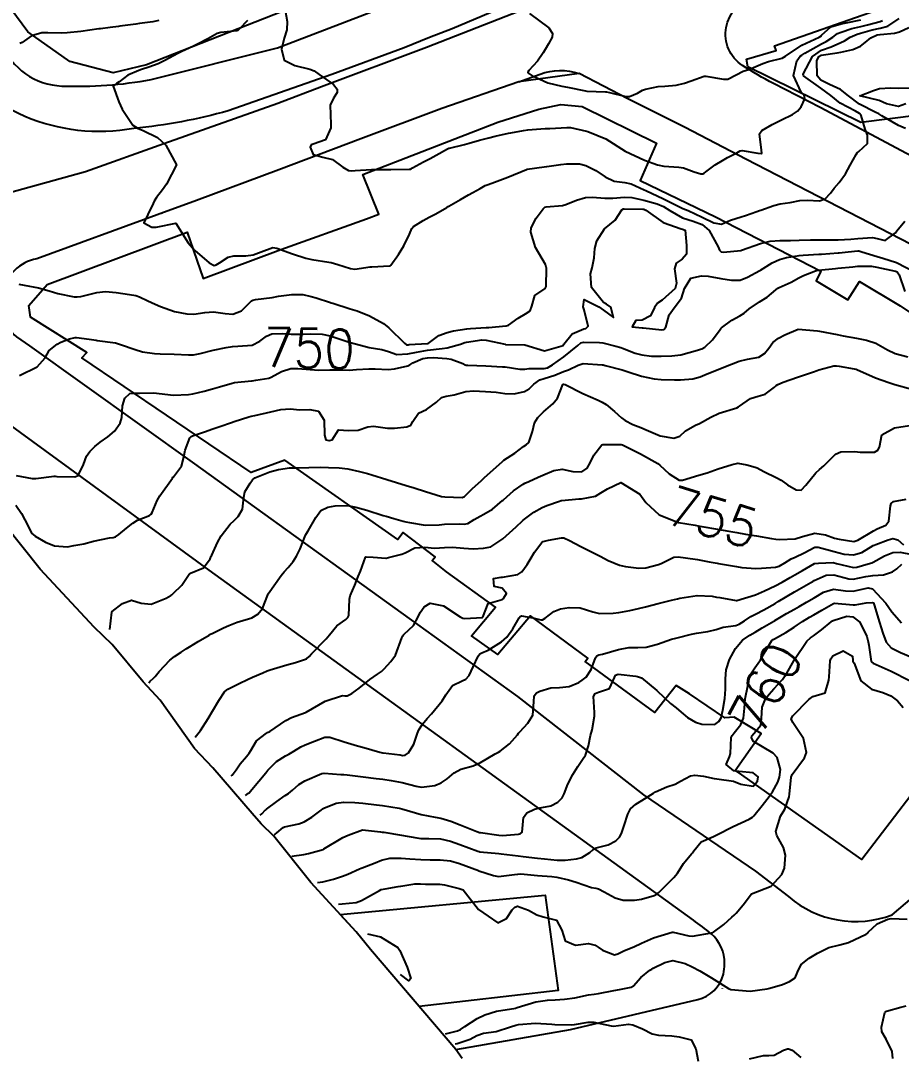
# Model space of a CAD drawing. Header units: metres. Extents: x 318500 to 325275, y 7408834 to 7428799.
# Drawn here: x 320243.1 to 320333.5, y 7410061.6 to 7410168 of the extents above; entities that cross this region are included whole.
import ezdxf
from ezdxf.enums import TextEntityAlignment as Align

# ---------------------------------------------------------------- set-up
doc = ezdxf.new("R2010")
doc.units = ezdxf.units.M
doc.header["$MEASUREMENT"] = 0
for name, color, linetype in [('Area', 45, 'Continuous'), ('Cotas', 45, 'Continuous'), ('Curvas de Nivel 1m', 11, 'Continuous'), ('Curvas de Nivel 5m', 15, 'Continuous'), ('Edificações', 30, 'Continuous'), ('Vias Primárias', 230, 'Continuous')]:
    doc.layers.add(name, color=color, linetype=linetype)
doc.styles.add('Style-STANDARD', font='STANDARD.shx')

msp = doc.modelspace()

# ---------------------------------------------------------------- linework, layer by layer
at = {"layer": 'Area'}
msp.add_lwpolyline([(320288.41, 7410061.52), (320287.79, 7410062.42), (320279.02, 7410072.69), (320277.55, 7410074.51), (320272.91, 7410079.58), (320269.09, 7410084.32), (320267.79, 7410085.6), (320266.88, 7410086.64), (320262.84, 7410091.34), (320260.95, 7410093.33), (320257.43, 7410098.28), (320255.69, 7410100.16), (320252.53, 7410103.98), (320250.68, 7410105.77), (320245.12, 7410111.74), (320241.51, 7410116.28)], dxfattribs=at)
at = {"layer": 'Curvas de Nivel 1m', "flags": 128}
for points, elevation in [([(320270.28, 7410169.08), (320270.47, 7410167.92), (320270.43, 7410167.07), (320270.15, 7410166.21), (320269.9, 7410165.08), (320270.16, 7410163.98), (320271.25, 7410163.4), (320272.81, 7410163.04), (320273.25, 7410162.86), (320273.77, 7410162.5), (320275.23, 7410161.48), (320275.6, 7410161), (320275.59, 7410160.63), (320275.21, 7410160.07), (320274.87, 7410159.34), (320274.88, 7410159.01), (320274.92, 7410158.74), (320274.94, 7410157.01), (320274.39, 7410155.78), (320273.14, 7410155.36), (320272.92, 7410155.27), (320272.84, 7410155.04), (320273.13, 7410154.28), (320274.14, 7410154.01), (320275.12, 7410153.78), (320276.19, 7410152.99), (320276.75, 7410152.63), (320277.11, 7410152.6), (320277.44, 7410152.64), (320279.11, 7410152.75), (320280.91, 7410152.73), (320281.11, 7410152.73), (320282.98, 7410152.77), (320283.11, 7410152.79), (320283.19, 7410152.82), (320283.32, 7410152.9), (320284.47, 7410153.53), (320285.13, 7410153.88), (320285.77, 7410154.23), (320286.92, 7410154.85), (320287.07, 7410154.92), (320287.14, 7410154.94), (320288.67, 7410155.3), (320289.15, 7410155.44), (320290.19, 7410155.77), (320291.16, 7410156.01), (320291.8, 7410156.15), (320293.17, 7410156.47), (320293.42, 7410156.52), (320294.73, 7410156.75), (320295.17, 7410156.81), (320296.95, 7410156.94), (320297.17, 7410156.95), (320297.42, 7410156.96), (320299.17, 7410157.07), (320299.53, 7410157.04), (320301.17, 7410156.69), (320301.31, 7410156.66), (320303.16, 7410155.9), (320305.14, 7410154.61), (320307.13, 7410153.71), (320308.46, 7410153.23), (320309.12, 7410153.1), (320310.66, 7410152.99), (320311.12, 7410152.9), (320312.24, 7410152.51), (320312.9, 7410152.29), (320313.11, 7410152.3), (320313.24, 7410152.36), (320313.44, 7410152.5), (320314.4, 7410153.21), (320315.13, 7410153.68), (320315.64, 7410153.97), (320316.62, 7410154.46), (320316.95, 7410154.65), (320317.14, 7410154.71), (320318.77, 7410154.43), (320319.14, 7410154.38), (320319.17, 7410154.39), (320319.19, 7410154.42), (320319.14, 7410154.72), (320318.95, 7410156.42), (320319.17, 7410156.76), (320320.22, 7410157.37), (320321.18, 7410157.85), (320322.32, 7410158.38), (320322.85, 7410158.72), (320323.2, 7410159.16), (320323.6, 7410159.98), (320323.51, 7410160.37), (320323.22, 7410160.69), (320322.41, 7410162.38), (320322.78, 7410163.9), (320323.12, 7410164.37), (320323.27, 7410164.49), (320323.57, 7410164.67), (320325.29, 7410165.64), (320325.76, 7410165.87), (320326.47, 7410166.33), (320326.93, 7410166.7), (320327.31, 7410166.85), (320328.42, 7410167.2), (320329.32, 7410167.43), (320330, 7410167.6), (320331.33, 7410167.94), (320331.57, 7410168.02)], 747), ([(320295.33, 7410168.74), (320297.31, 7410167.29), (320297.69, 7410166.71), (320297.67, 7410166.34), (320297.28, 7410165.63), (320296.94, 7410165.06), (320296.75, 7410164.73), (320296.14, 7410163.85), (320295.25, 7410162.92), (320295.16, 7410162.74), (320295.25, 7410162.59), (320295.58, 7410162.4), (320297.23, 7410161.64), (320298.65, 7410161.28), (320299.23, 7410161.19), (320301.08, 7410160.81), (320301.22, 7410160.79), (320303.13, 7410160.73), (320303.22, 7410160.72), (320303.55, 7410160.64), (320305.21, 7410160.23), (320305.59, 7410160.23), (320306.4, 7410160.59), (320306.92, 7410160.89), (320307.23, 7410161), (320308.53, 7410161.27), (320309.23, 7410161.31), (320310.37, 7410161.41), (320311.24, 7410161.62), (320311.92, 7410161.84), (320313.25, 7410162.31), (320313.42, 7410162.32), (320315.24, 7410162), (320315.68, 7410162.03), (320316.54, 7410162.46), (320317.25, 7410162.84), (320317.83, 7410163.01), (320319.26, 7410163.63), (320319.85, 7410163.83), (320321.27, 7410164.18), (320321.61, 7410164.39), (320323.29, 7410165.49), (320325.05, 7410166.34), (320325.22, 7410166.43), (320325.3, 7410166.53), (320326.27, 7410167.37), (320327.32, 7410167.69), (320327.84, 7410167.79), (320329.33, 7410168.09)], 746), ([(320257.31, 7410168.04), (320256.67, 7410167.9), (320255.31, 7410167.71), (320254.93, 7410167.66), (320253.3, 7410167.44), (320253.18, 7410167.42), (320252.31, 7410167.31), (320251.3, 7410167.19), (320251.13, 7410167.17), (320249.29, 7410166.92), (320247.9, 7410166.76), (320247.29, 7410166.74), (320245.91, 7410166.78), (320245.29, 7410166.76), (320244.24, 7410166.47), (320243.28, 7410165.78), (320243.03, 7410165.69)], 749), ([(320266.4, 7410168.04), (320265.54, 7410167.14), (320265.42, 7410167.01), (320265.3, 7410166.96), (320263.65, 7410166.81), (320263.29, 7410166.69), (320262.33, 7410166.14), (320261.28, 7410165.61), (320261, 7410165.48), (320260.41, 7410165.21), (320259.65, 7410164.84), (320259.26, 7410164.65), (320257.93, 7410163.92), (320257.25, 7410163.59), (320256.28, 7410163.26), (320255.52, 7410163), (320255.24, 7410162.9), (320254.11, 7410162.42), (320253.23, 7410161.73), (320252.97, 7410161.56), (320252.62, 7410161.31), (320253.2, 7410159.68), (320253.38, 7410159.3), (320253.55, 7410158.94), (320254.64, 7410157.29), (320255.17, 7410156.96), (320255.69, 7410156.75), (320257.15, 7410156.03), (320258.03, 7410155.24), (320259.11, 7410153.22), (320258.08, 7410151.24), (320257.67, 7410150.65), (320257.07, 7410149.86), (320256.82, 7410149.5), (320256.72, 7410149.26), (320256.19, 7410148.11), (320255.78, 7410147.27), (320256.6, 7410146.83), (320257.03, 7410146.82), (320259.03, 7410147.22), (320260.3, 7410145.21), (320261, 7410144.44), (320262.48, 7410143.18), (320262.98, 7410142.9), (320263.19, 7410142.96), (320263.54, 7410143.16), (320264.4, 7410143.74), (320264.99, 7410143.88), (320266.22, 7410143.9), (320266.99, 7410143.99), (320267.8, 7410144.3), (320269, 7410144.73), (320269.42, 7410144.67), (320271, 7410144.08), (320272.4, 7410143.64), (320272.99, 7410143.51), (320274.75, 7410143.25), (320274.98, 7410143.21), (320275.66, 7410143), (320276.97, 7410142.59), (320277.42, 7410142.53), (320278.98, 7410142.75), (320279.16, 7410142.77), (320280.98, 7410142.84), (320281.05, 7410142.86), (320281.11, 7410142.93), (320281.89, 7410144.03), (320282.45, 7410144.91), (320283.02, 7410146.11), (320283.25, 7410146.68), (320283.44, 7410146.9), (320284.42, 7410147.5), (320285.04, 7410147.84), (320285.72, 7410148.2), (320286.85, 7410148.85), (320286.98, 7410148.93), (320287.06, 7410148.97), (320288.24, 7410149.66), (320289.08, 7410150.15), (320289.51, 7410150.39), (320290.26, 7410150.81), (320290.8, 7410151.09), (320291.09, 7410151.21), (320291.73, 7410151.43), (320293.1, 7410151.95), (320295.01, 7410152.74), (320295.08, 7410152.77), (320295.11, 7410152.78), (320296.84, 7410153), (320297.11, 7410153.04), (320298.56, 7410153.25), (320299.12, 7410153.32), (320300.47, 7410153.32), (320301.12, 7410153.17), (320302.15, 7410152.65), (320303.1, 7410151.99), (320304.03, 7410151.55), (320305.1, 7410151.4), (320305.76, 7410151.26), (320307.09, 7410150.66), (320307.28, 7410150.58), (320309.08, 7410149.74), (320310.67, 7410148.93), (320311.06, 7410148.74), (320311.61, 7410148.52), (320313.05, 7410147.86), (320314.26, 7410147.27), (320315.04, 7410147.12), (320315.96, 7410147.55), (320317.05, 7410147.87), (320317.49, 7410148.01), (320318.65, 7410148.43), (320318.95, 7410148.53), (320319.06, 7410148.57), (320320.41, 7410149.06), (320321.07, 7410149.23), (320322.09, 7410149.36), (320323.08, 7410149.56), (320323.84, 7410149.59), (320325.08, 7410149.52), (320325.68, 7410149.73), (320326.21, 7410150.33), (320326.6, 7410150.82), (320327.1, 7410151.4), (320327.75, 7410152.31), (320328.25, 7410153.18), (320328.84, 7410154.29), (320328.97, 7410154.47), (320329.14, 7410154.6), (320330.03, 7410155.4), (320330.03, 7410156.28), (320329.79, 7410156.89), (320329.38, 7410158.29), (320329.19, 7410158.48), (320328.77, 7410158.72), (320327.21, 7410159.56), (320326.24, 7410160.33), (320325.23, 7410161.08), (320323.46, 7410162.37), (320323.41, 7410162.52), (320324.37, 7410164.35), (320325.28, 7410164.99), (320326.28, 7410165.34), (320327.29, 7410165.77), (320327.65, 7410165.96), (320328.23, 7410166.31), (320328.96, 7410166.64), (320329.31, 7410166.75), (320330.51, 7410167.08), (320331.31, 7410167.24), (320332.11, 7410167.46), (320333.25, 7410168.24)], 748), ([(320333.9, 7410156.95), (320333.18, 7410157.26), (320331.48, 7410158.26), (320331.19, 7410158.44), (320330.87, 7410158.59), (320329.21, 7410159.46), (320328.05, 7410160.31), (320327.23, 7410160.96), (320326.1, 7410161.47), (320325.24, 7410161.9), (320324.85, 7410162.35), (320324.8, 7410163.88), (320325.02, 7410164.34), (320325.27, 7410164.49), (320326.89, 7410164.71), (320327.28, 7410164.77), (320328.52, 7410165.07), (320329.29, 7410165.41), (320329.79, 7410165.78), (320330.36, 7410166.27), (320331.01, 7410166.56), (320331.31, 7410166.6), (320332.8, 7410166.75), (320333.31, 7410166.86), (320334.24, 7410167.31)], 749), ([(320242.94, 7410140.99), (320243.5, 7410140.87), (320244.94, 7410140.59), (320246.04, 7410140.28), (320246.93, 7410140.02), (320248.62, 7410139.68), (320248.93, 7410139.66), (320249.29, 7410139.71), (320250.94, 7410140.12), (320251.83, 7410140.21), (320252.94, 7410140.12), (320254.3, 7410139.92), (320254.94, 7410139.8), (320255.32, 7410139.66), (320256.18, 7410139.26), (320256.93, 7410138.93), (320257.48, 7410138.68), (320258.91, 7410138.17), (320260.19, 7410137.93), (320260.91, 7410137.91), (320262.03, 7410138.07), (320262.91, 7410138.14), (320264.1, 7410137.97), (320264.91, 7410137.91), (320265.8, 7410138.25), (320266.68, 7410139.12), (320266.8, 7410139.26), (320266.93, 7410139.34), (320267.21, 7410139.39), (320268.94, 7410139.62), (320269.58, 7410139.73), (320270.94, 7410139.93), (320272.09, 7410139.9), (320272.94, 7410139.72), (320273.46, 7410139.56), (320274.93, 7410139.08), (320274.98, 7410139.06), (320275.16, 7410139.01), (320276.92, 7410138.46), (320277.66, 7410138.23), (320278.91, 7410137.73), (320280.34, 7410136.94), (320280.89, 7410136.51), (320282.5, 7410134.91), (320282.72, 7410134.75), (320282.87, 7410134.75), (320283, 7410134.77), (320284.87, 7410134.87), (320284.93, 7410134.88), (320286.04, 7410135.7), (320286.89, 7410136.03), (320287.54, 7410136.19), (320288.89, 7410136.39), (320289.29, 7410136.42), (320290.9, 7410136.52), (320291.16, 7410136.53), (320292.9, 7410136.71), (320292.95, 7410136.71), (320293.17, 7410136.77), (320294.17, 7410137.49), (320294.92, 7410137.93), (320295.4, 7410138.25), (320295.56, 7410138.73), (320295.87, 7410139.8), (320296.95, 7410140.52), (320297.03, 7410140.72), (320297.07, 7410142.63), (320297.05, 7410142.72), (320296.98, 7410142.98), (320295.96, 7410144.73), (320295.46, 7410146.3), (320295.52, 7410146.74), (320296.02, 7410147.75), (320296.73, 7410148.72), (320296.92, 7410148.87), (320297.06, 7410148.91), (320298.71, 7410149.05), (320299.07, 7410149.15), (320300.16, 7410149.59), (320301.08, 7410149.88), (320301.81, 7410149.92), (320303.08, 7410149.8), (320303.89, 7410149.81), (320305.08, 7410149.9), (320305.82, 7410149.86), (320307.08, 7410149.61), (320308.42, 7410149.22), (320309.07, 7410148.94), (320309.74, 7410148.55), (320311.05, 7410147.79), (320312.12, 7410147.43), (320313.04, 7410147.09), (320313.77, 7410146.49), (320314.7, 7410144.79), (320314.83, 7410144.48), (320315.01, 7410144.31), (320315.23, 7410144.25), (320317.01, 7410144.42), (320317.03, 7410144.43), (320317.08, 7410144.45), (320319.02, 7410145.15), (320320.03, 7410145.4), (320321.02, 7410145.47), (320322.11, 7410145.47), (320323.02, 7410145.5), (320324.18, 7410145.51), (320325.02, 7410145.53), (320325.81, 7410145.54), (320327.02, 7410145.54), (320328.32, 7410145.6), (320329.02, 7410145.67), (320330.53, 7410145.77), (320331.02, 7410145.66), (320331.84, 7410145.44), (320332.89, 7410146.24), (320332.94, 7410146.33), (320333.03, 7410146.46), (320333.84, 7410147.44)], 749), ([(320242.68, 7410121.33), (320244.29, 7410121.03), (320244.68, 7410121.02), (320246.56, 7410121.26), (320246.68, 7410121.26), (320246.82, 7410121.24), (320248.68, 7410121.2), (320249.04, 7410121.35), (320249.57, 7410122.48), (320249.89, 7410123.34), (320250.23, 7410123.82), (320250.72, 7410124.3), (320251.29, 7410124.77), (320252.07, 7410125.31), (320252.75, 7410125.89), (320253.33, 7410126.72), (320253.49, 7410127.29), (320253.59, 7410128.49), (320253.83, 7410129.29), (320254.34, 7410129.74), (320254.8, 7410129.79), (320255.31, 7410129.79), (320256.8, 7410129.82), (320257.32, 7410129.76), (320258.8, 7410129.58), (320260.36, 7410129.64), (320260.8, 7410129.72), (320261.97, 7410130.01), (320262.81, 7410130.25), (320263.52, 7410130.45), (320264.82, 7410130.82), (320265.08, 7410130.87), (320266.82, 7410131.05), (320266.88, 7410131.06), (320267.27, 7410131.11), (320268.59, 7410131.32), (320268.82, 7410131.42), (320269.89, 7410132.02), (320270.84, 7410132.32), (320271.56, 7410132.33), (320272.84, 7410132.21), (320273.72, 7410132.14), (320274.84, 7410132.17), (320275.64, 7410132.19), (320276.84, 7410132.16), (320277.6, 7410132.21), (320278.84, 7410132.29), (320279.51, 7410132.28), (320280.84, 7410132.23), (320281.49, 7410132.27), (320282.85, 7410132.58), (320283.06, 7410132.68), (320283.36, 7410132.89), (320284.4, 7410133.34), (320284.86, 7410133.43), (320285.44, 7410133.46), (320286.85, 7410133.35), (320287.3, 7410133.29), (320288.5, 7410132.83), (320288.73, 7410132.7), (320288.85, 7410132.67), (320289, 7410132.67), (320290.85, 7410132.58), (320292.57, 7410132.5), (320292.85, 7410132.48), (320294.34, 7410132.24), (320294.84, 7410132.26), (320295.26, 7410132.31), (320296.84, 7410132.32), (320297.17, 7410132.39), (320297.68, 7410132.71), (320298.86, 7410133.52), (320300.28, 7410134.67), (320300.59, 7410134.95), (320300.88, 7410135.03), (320302.53, 7410134.99), (320302.87, 7410134.97), (320304.21, 7410134.62), (320304.72, 7410134.46), (320304.87, 7410134.41), (320306.18, 7410133.91), (320306.86, 7410133.73), (320307.84, 7410133.59), (320308.86, 7410133.57), (320309.94, 7410133.63), (320310.86, 7410133.74), (320312.56, 7410134.2), (320312.87, 7410134.29), (320313.02, 7410134.34), (320313.31, 7410134.5), (320314.11, 7410135.26), (320314.9, 7410136.32), (320314.97, 7410136.41), (320315.03, 7410136.48), (320316.08, 7410137.29), (320316.92, 7410137.72), (320317.36, 7410138), (320317.87, 7410138.44), (320318.94, 7410139.16), (320319.71, 7410139.65), (320320.62, 7410140.4), (320320.81, 7410140.55), (320320.95, 7410140.63), (320322.17, 7410141.18), (320322.97, 7410141.63), (320323.45, 7410141.88), (320324.68, 7410142.34), (320324.92, 7410142.4), (320324.98, 7410142.41), (320326.72, 7410142.58), (320326.98, 7410142.61), (320328.52, 7410142.77), (320328.99, 7410142.81), (320330.44, 7410142.82), (320330.99, 7410142.73), (320332.9, 7410142.32), (320332.98, 7410142.29), (320333.06, 7410142.24), (320333.28, 7410141.94), (320333.85, 7410140.23)], 751), ([(320242.64, 7410118.31), (320243.22, 7410117.43), (320243.9, 7410116.13), (320244.25, 7410115.42), (320244.6, 7410115.11), (320245.69, 7410114.49), (320246.59, 7410114.12), (320247.92, 7410114.03), (320248.59, 7410114.15), (320249.59, 7410114.34), (320250.59, 7410114.6), (320252.24, 7410114.95), (320252.6, 7410114.98), (320252.84, 7410115.06), (320253.2, 7410115.29), (320253.98, 7410115.92), (320254.62, 7410116.46), (320255.13, 7410116.76), (320256.35, 7410117.25), (320256.53, 7410117.36), (320256.63, 7410117.53), (320257.13, 7410118.76), (320257.4, 7410119.24), (320258.69, 7410121.08), (320258.75, 7410121.16), (320258.81, 7410121.22), (320259.62, 7410122.29), (320259.87, 7410123.21), (320260, 7410123.93), (320260.47, 7410125.2), (320260.61, 7410125.34), (320260.74, 7410125.4), (320262.08, 7410125.85), (320262.75, 7410126.08), (320263.56, 7410126.36), (320264.76, 7410126.77), (320265.04, 7410126.87), (320265.78, 7410127.13), (320266.53, 7410127.37), (320266.77, 7410127.42), (320267.15, 7410127.5), (320268.78, 7410127.86), (320269.83, 7410128.13), (320270.78, 7410128.18), (320271.76, 7410128.07), (320272.78, 7410128.11), (320273.7, 7410127.95), (320274.28, 7410127.02), (320274.29, 7410125.48), (320274.43, 7410125.01), (320274.74, 7410124.93), (320274.81, 7410124.94), (320275.09, 7410125), (320275.74, 7410126.02), (320276.75, 7410125.95), (320277.74, 7410125.99), (320278.76, 7410126.35), (320279.32, 7410126.4), (320280.76, 7410126.21), (320281.47, 7410126.21), (320282.76, 7410126.35), (320283.15, 7410126.51), (320283.37, 7410126.89), (320283.94, 7410127.73), (320284.78, 7410128.12), (320285.8, 7410128.86), (320286.3, 7410129.36), (320286.8, 7410129.48), (320287.59, 7410129.63), (320288.81, 7410129.95), (320289.6, 7410130.02), (320290.81, 7410129.96), (320291.92, 7410129.89), (320292.8, 7410129.76), (320293.77, 7410129.72), (320294.81, 7410129.95), (320295.31, 7410130.24), (320295.77, 7410130.73), (320296.39, 7410131.16), (320296.83, 7410131.28), (320297.92, 7410131.62), (320298.84, 7410132), (320299.34, 7410132.18), (320300.33, 7410132.67), (320300.85, 7410132.84), (320302.79, 7410132.7), (320302.85, 7410132.69), (320302.89, 7410132.68), (320303.11, 7410132.64), (320304.84, 7410132.2), (320305.45, 7410131.99), (320306.83, 7410131.53), (320308.14, 7410131.26), (320308.83, 7410131.2), (320310.2, 7410131.17), (320310.83, 7410131.17), (320312.08, 7410131.26), (320312.83, 7410131.47), (320313.55, 7410131.78), (320314.85, 7410132.3), (320315.29, 7410132.47), (320316.86, 7410133.07), (320317.69, 7410133.27), (320318.86, 7410133.5), (320319.43, 7410133.85), (320319.89, 7410134.41), (320320.3, 7410134.98), (320320.89, 7410135.45), (320321.53, 7410135.76), (320322.9, 7410136.37), (320324.9, 7410136.17), (320325.1, 7410136.14), (320326.89, 7410135.81), (320327.51, 7410135.69), (320328.89, 7410135.43), (320329.92, 7410135.23), (320330.88, 7410134.93), (320332.07, 7410134.25), (320332.87, 7410133.85), (320334.17, 7410133.53)], 752), ([(320252.26, 7410105.52), (320252.47, 7410107.3), (320252.5, 7410107.38), (320253.58, 7410108.22), (320254.51, 7410108.55), (320255.48, 7410108.24), (320256.51, 7410108.14), (320258.04, 7410108.76), (320258.52, 7410109.04), (320258.63, 7410109.11), (320258.78, 7410109.22), (320259.66, 7410110.09), (320260.42, 7410111.2), (320260.48, 7410111.28), (320260.55, 7410111.32), (320261.89, 7410111.85), (320262.57, 7410112.78), (320262.68, 7410113.06), (320262.73, 7410113.17), (320263.31, 7410114.45), (320263.69, 7410115.15), (320264.62, 7410116.33), (320265.04, 7410116.73), (320265.44, 7410117.13), (320265.87, 7410117.9), (320266.03, 7410119.13), (320266.12, 7410119.68), (320266.68, 7410120.56), (320266.9, 7410120.9), (320267.16, 7410121.11), (320268.7, 7410121.73), (320269.57, 7410121.94), (320270.7, 7410122.11), (320271.62, 7410122.14), (320272.7, 7410122.15), (320273.86, 7410122.18), (320274.7, 7410122.15), (320275.82, 7410122.11), (320276.7, 7410122.04), (320277.9, 7410121.76), (320278.7, 7410121.55), (320279.16, 7410121.42), (320280.69, 7410120.93), (320282.68, 7410120.32), (320283.49, 7410120.07), (320284.67, 7410119.71), (320286.32, 7410119.2), (320286.66, 7410119.14), (320288.41, 7410119.08), (320288.67, 7410119.2), (320289.49, 7410120), (320290.36, 7410120.8), (320290.53, 7410120.96), (320290.69, 7410121.09), (320292.56, 7410122.77), (320292.64, 7410122.84), (320292.71, 7410122.9), (320293.84, 7410123.64), (320294.73, 7410124.32), (320294.98, 7410124.49), (320295.26, 7410124.73), (320295.64, 7410125.85), (320295.85, 7410126.73), (320296.2, 7410127.3), (320296.78, 7410127.89), (320297.73, 7410128.71), (320298.21, 7410129.29), (320298.75, 7410130.69), (320298.79, 7410130.72), (320298.82, 7410130.72), (320299.01, 7410130.69), (320300.81, 7410129.75), (320302.38, 7410129.06), (320302.79, 7410128.88), (320303.2, 7410128.63), (320304.07, 7410127.91), (320304.78, 7410127.26), (320305.14, 7410126.98), (320305.95, 7410126.59), (320306.77, 7410126.26), (320307.32, 7410126.01), (320308.75, 7410125.41), (320310.13, 7410125.16), (320310.75, 7410125.39), (320311.35, 7410125.93), (320312.38, 7410126.51), (320312.77, 7410126.69), (320313.94, 7410127.33), (320314.78, 7410127.73), (320316.61, 7410128.28), (320316.79, 7410128.37), (320316.89, 7410128.45), (320318.01, 7410129.23), (320318.81, 7410129.47), (320319.53, 7410129.69), (320320.49, 7410130.4), (320320.66, 7410130.57), (320320.82, 7410130.69), (320321.35, 7410130.91), (320322.84, 7410131.42), (320324.48, 7410131.98), (320324.85, 7410132.11), (320325.02, 7410132.17), (320325.55, 7410132.33), (320326.57, 7410132.6), (320326.85, 7410132.6), (320327.1, 7410132.56), (320328.65, 7410132.29), (320328.85, 7410132.25), (320328.91, 7410132.23), (320330.84, 7410131.38), (320332.19, 7410130.88), (320332.83, 7410130.69), (320334.57, 7410130.21)], 753), ([(320256.3, 7410100.04), (320256.41, 7410100.24), (320256.76, 7410100.54), (320256.94, 7410100.72), (320257.32, 7410101.24), (320258.43, 7410102.39), (320258.9, 7410102.75), (320259.59, 7410103.21), (320260.11, 7410103.54), (320260.45, 7410103.75), (320261.35, 7410104.29), (320262.47, 7410104.96), (320262.6, 7410105.04), (320262.84, 7410105.16), (320263.93, 7410105.7), (320264.48, 7410105.95), (320265.34, 7410106.28), (320266.49, 7410106.62), (320266.86, 7410106.75), (320267.46, 7410107.11), (320267.93, 7410107.68), (320268.47, 7410109.09), (320268.53, 7410109.2), (320269.85, 7410111.07), (320270.15, 7410111.47), (320270.56, 7410111.91), (320271.1, 7410112.53), (320271.42, 7410113.05), (320271.81, 7410113.83), (320272.29, 7410115.04), (320272.37, 7410115.28), (320272.62, 7410115.66), (320273.42, 7410117.03), (320273.91, 7410117.75), (320274.65, 7410118.1), (320275.4, 7410118.24), (320276.65, 7410118.25), (320277.53, 7410118.08), (320278.64, 7410117.77), (320280.32, 7410117.25), (320280.63, 7410117.16), (320281.42, 7410116.92), (320282.36, 7410116.64), (320282.63, 7410116.58), (320283.02, 7410116.51), (320284.62, 7410116.25), (320286.05, 7410116.28), (320286.62, 7410116.35), (320288.19, 7410116.39), (320288.63, 7410116.36), (320289.02, 7410116.42), (320289.67, 7410116.81), (320290.26, 7410117.18), (320290.64, 7410117.38), (320291.54, 7410117.89), (320292.58, 7410118.77), (320292.62, 7410118.81), (320292.66, 7410118.85), (320293.68, 7410119.75), (320294.69, 7410120.46), (320294.87, 7410120.56), (320295.26, 7410120.73), (320296.24, 7410121.17), (320296.7, 7410121.37), (320297.84, 7410121.84), (320298.7, 7410121.98), (320299.79, 7410121.76), (320300.7, 7410121.73), (320301.26, 7410122.1), (320301.57, 7410122.65), (320301.94, 7410123.43), (320302.74, 7410124.48), (320302.85, 7410124.53), (320304.74, 7410124.52), (320304.86, 7410124.49), (320306.72, 7410123.55), (320308.51, 7410122.56), (320308.71, 7410122.4), (320309.66, 7410121.51), (320310.69, 7410120.87), (320311.03, 7410120.86), (320312.7, 7410121.39), (320313.56, 7410121.63), (320314.71, 7410122.04), (320316.12, 7410122.46), (320316.59, 7410122.57), (320316.71, 7410122.59), (320317.63, 7410122.44), (320318.49, 7410122.21), (320318.71, 7410122.12), (320319.37, 7410121.75), (320320.7, 7410121.09), (320321.16, 7410120.85), (320321.82, 7410120.38), (320322.68, 7410119.88), (320323.21, 7410119.84), (320323.68, 7410120.36), (320324.7, 7410121.61), (320325.1, 7410121.95), (320325.53, 7410122.33), (320326.11, 7410122.93), (320326.73, 7410123.52), (320327.27, 7410123.77), (320328.73, 7410123.8), (320329.28, 7410123.73), (320330.73, 7410123.72), (320331.07, 7410123.93), (320331.25, 7410124.25), (320331.5, 7410125.52), (320332.77, 7410126.24), (320334.77, 7410126.54)], 754), ([(320264.74, 7410090.51), (320264.82, 7410090.59), (320265.24, 7410091.13), (320265.66, 7410091.76), (320266.3, 7410092.5), (320266.58, 7410092.84), (320266.73, 7410093.11), (320267.33, 7410094.1), (320268.34, 7410094.91), (320268.46, 7410094.97), (320268.68, 7410095.08), (320270.35, 7410096.18), (320270.91, 7410096.5), (320272.36, 7410097.02), (320272.41, 7410097.04), (320274.38, 7410098.18), (320276.15, 7410098.75), (320276.39, 7410098.74), (320276.64, 7410098.72), (320277.09, 7410098.97), (320277.85, 7410099.52), (320278.4, 7410099.96), (320278.95, 7410100.42), (320279.74, 7410100.94), (320280.15, 7410101.21), (320280.43, 7410101.49), (320281.11, 7410102.25), (320281.59, 7410102.91), (320282.24, 7410104.68), (320282.33, 7410104.9), (320282.39, 7410104.99), (320282.47, 7410105.06), (320283.44, 7410105.93), (320283.95, 7410106.89), (320284.12, 7410107.27), (320284.51, 7410107.87), (320285.15, 7410108.24), (320286.52, 7410107.97), (320288.22, 7410106.82), (320288.5, 7410106.69), (320288.65, 7410106.67), (320290.5, 7410106.78), (320290.52, 7410106.78), (320290.53, 7410106.8), (320291.11, 7410108.2), (320292.53, 7410108.61), (320292.63, 7410108.67), (320292.71, 7410108.77), (320292.99, 7410109.22), (320292.54, 7410109.77), (320291.7, 7410109.94), (320291.63, 7410110.78), (320292.42, 7410110.9), (320292.55, 7410110.91), (320294.13, 7410111.17), (320294.56, 7410111.45), (320295.09, 7410112.21), (320295.4, 7410112.73), (320295.85, 7410113.46), (320296.61, 7410114.47), (320296.75, 7410114.57), (320297.27, 7410114.71), (320298.61, 7410114.96), (320298.86, 7410114.94), (320299.43, 7410114.68), (320300.6, 7410114.06), (320301.78, 7410113.46), (320302.59, 7410113.05), (320303.39, 7410112.63), (320304.57, 7410112.13), (320305.19, 7410111.99), (320306.57, 7410111.82), (320307.27, 7410111.87), (320308.57, 7410112.2), (320308.83, 7410112.3), (320309.32, 7410112.55), (320310.16, 7410112.96), (320310.59, 7410113), (320312.34, 7410112.75), (320312.58, 7410112.71), (320313.78, 7410112.49), (320314.58, 7410112.34), (320314.74, 7410112.31), (320316.57, 7410112), (320317.11, 7410111.9), (320318.57, 7410111.8), (320319.15, 7410111.84), (320320.57, 7410111.92), (320320.94, 7410112.03), (320321.52, 7410112.39), (320322.17, 7410112.79), (320322.59, 7410112.97), (320323.53, 7410113.42), (320324.6, 7410113.99), (320324.94, 7410114), (320326.6, 7410113.54), (320327.62, 7410113.28), (320328.59, 7410113.2), (320329.44, 7410113.43), (320330.61, 7410114.14), (320330.69, 7410114.18), (320330.88, 7410114.26), (320332.13, 7410114.73), (320332.62, 7410114.86), (320333.13, 7410114.75), (320333.72, 7410114.22)], 756), ([(320266.21, 7410088.49), (320266.51, 7410088.73), (320266.58, 7410088.79), (320266.86, 7410089.11), (320268.28, 7410090.83), (320268.49, 7410091.09), (320269.39, 7410091.98), (320270.3, 7410092.56), (320270.63, 7410092.73), (320271.17, 7410093.05), (320271.88, 7410093.48), (320272.32, 7410093.69), (320273.29, 7410094.06), (320274.33, 7410094.47), (320274.85, 7410094.49), (320276.33, 7410094.02), (320277.7, 7410093.59), (320278.32, 7410093.43), (320279.98, 7410092.93), (320280.26, 7410092.88), (320280.31, 7410092.87), (320282.06, 7410092.66), (320282.31, 7410092.62), (320282.58, 7410092.63), (320282.93, 7410092.89), (320283.45, 7410093.76), (320283.85, 7410094.88), (320283.98, 7410095.25), (320284.35, 7410095.82), (320284.85, 7410096.39), (320285.28, 7410096.87), (320286.38, 7410098.21), (320286.75, 7410098.84), (320287.44, 7410099.8), (320288.41, 7410100.27), (320288.8, 7410100.43), (320289.13, 7410100.81), (320289.55, 7410101.69), (320290.06, 7410102.8), (320290.23, 7410103.03), (320290.45, 7410103.14), (320291.08, 7410103.41), (320292.46, 7410104.27), (320293.02, 7410104.76), (320293.64, 7410105.59), (320294.28, 7410106.74), (320294.37, 7410106.87), (320294.5, 7410106.94), (320295.69, 7410106.73), (320296.5, 7410106.52), (320296.68, 7410106.53), (320296.95, 7410106.71), (320297.83, 7410107.38), (320298.51, 7410107.67), (320299.4, 7410107.8), (320300.52, 7410107.75), (320301.82, 7410107.34), (320302.51, 7410107.18), (320303.91, 7410107.22), (320304.51, 7410107.27), (320305.63, 7410107.48), (320306.52, 7410107.7), (320307.22, 7410107.87), (320308.52, 7410108.2), (320308.81, 7410108.27), (320309.9, 7410108.54), (320310.53, 7410108.69), (320310.75, 7410108.74), (320312.54, 7410109.03), (320314.07, 7410108.95), (320314.53, 7410108.87), (320314.87, 7410108.81), (320316.53, 7410108.52), (320316.61, 7410108.52), (320318.54, 7410109.08), (320319.45, 7410109.5), (320320.55, 7410110.02), (320321.26, 7410110.39), (320322.07, 7410110.87), (320322.56, 7410111.15), (320323.34, 7410111.58), (320324.58, 7410112.31), (320324.61, 7410112.31), (320325, 7410112.34), (320326.5, 7410112.4), (320326.58, 7410112.39), (320326.85, 7410112.32), (320328.57, 7410111.91), (320328.93, 7410111.93), (320330.09, 7410112.27), (320330.45, 7410112.39), (320330.58, 7410112.46), (320331.77, 7410113.08), (320332.6, 7410113.43), (320333.37, 7410113.46), (320334.6, 7410113.22)], 757), ([(320267.69, 7410086.47), (320267.87, 7410086.63), (320268.26, 7410087.02), (320268.28, 7410087.04), (320268.35, 7410087.09), (320269.41, 7410087.9), (320270.25, 7410088.49), (320270.6, 7410088.72), (320271.02, 7410089.05), (320271.68, 7410089.63), (320272.27, 7410090.01), (320274.02, 7410090.75), (320274.28, 7410090.79), (320275.96, 7410090.67), (320276.28, 7410090.64), (320276.64, 7410090.61), (320278.27, 7410090.42), (320279.6, 7410090.26), (320280.28, 7410090.17), (320281.15, 7410090.05), (320282.27, 7410089.83), (320283.7, 7410089.45), (320284.27, 7410089.36), (320285.61, 7410089.52), (320286.27, 7410089.81), (320286.9, 7410090.22), (320287.61, 7410090.83), (320288.29, 7410091.21), (320289.56, 7410091.55), (320290.3, 7410091.87), (320291.82, 7410092.78), (320292.14, 7410092.94), (320292.31, 7410093.04), (320293.28, 7410093.8), (320294.09, 7410094.74), (320294.21, 7410094.88), (320294.34, 7410095.03), (320295.16, 7410095.93), (320295.66, 7410096.73), (320295.77, 7410098.11), (320295.82, 7410098.73), (320296.07, 7410099.05), (320296.4, 7410099.2), (320297.54, 7410099.56), (320298.4, 7410099.6), (320299.41, 7410099.67), (320300.41, 7410100.11), (320300.74, 7410100.33), (320301.16, 7410100.65), (320301.65, 7410101.43), (320302.11, 7410102.64), (320302.26, 7410102.83), (320302.45, 7410102.92), (320302.84, 7410103.02), (320304.46, 7410103.48), (320305.54, 7410103.68), (320306.46, 7410103.68), (320307.32, 7410103.71), (320308.46, 7410104.02), (320309.91, 7410104.54), (320310.34, 7410104.66), (320310.47, 7410104.69), (320311.94, 7410105.05), (320312.48, 7410105.17), (320313.63, 7410105.34), (320314.49, 7410105.55), (320315.2, 7410105.76), (320316.49, 7410105.96), (320316.86, 7410106.08), (320317.4, 7410106.44), (320318.05, 7410106.88), (320318.51, 7410107.11), (320319.38, 7410107.54), (320320.53, 7410108.21), (320320.65, 7410108.28), (320320.85, 7410108.4), (320322.54, 7410109.39), (320324.2, 7410110.35), (320324.42, 7410110.47), (320324.55, 7410110.55), (320325.78, 7410111.11), (320326.56, 7410111.14), (320328.11, 7410110.74), (320328.56, 7410110.7), (320329.85, 7410110.98), (320330.56, 7410111.07), (320331.65, 7410111.16), (320332.57, 7410111.47), (320333.04, 7410111.77), (320333.54, 7410112.23)], 758), ([(320269.16, 7410084.45), (320269.24, 7410084.52), (320269.4, 7410084.67), (320270.06, 7410085.2), (320270.2, 7410085.27), (320271.67, 7410085.59), (320272.21, 7410085.79), (320272.99, 7410086.26), (320273.97, 7410087.01), (320274.11, 7410087.13), (320274.23, 7410087.21), (320275.51, 7410087.73), (320276.24, 7410087.83), (320277.42, 7410087.79), (320278.24, 7410087.72), (320279.63, 7410087.55), (320280.24, 7410087.46), (320281.95, 7410087.19), (320282.23, 7410087.13), (320283.06, 7410086.89), (320284.23, 7410086.56), (320285.64, 7410086.28), (320286.22, 7410086.18), (320287.26, 7410085.87), (320288.22, 7410085.5), (320289.94, 7410084.8), (320290.21, 7410084.71), (320290.32, 7410084.69), (320292.2, 7410084.42), (320292.57, 7410084.4), (320294.21, 7410084.52), (320294.39, 7410084.55), (320294.59, 7410084.74), (320294.72, 7410086.24), (320295.06, 7410086.73), (320295.86, 7410087.1), (320296.24, 7410087.2), (320297.51, 7410087.44), (320298.25, 7410087.8), (320298.68, 7410088.26), (320298.89, 7410088.68), (320299.27, 7410089.68), (320299.79, 7410090.67), (320300.3, 7410091.49), (320300.78, 7410092.18), (320301.08, 7410092.65), (320301.39, 7410093.58), (320301.61, 7410094.65), (320301.75, 7410095.25), (320302.01, 7410096.64), (320302, 7410097.01), (320301.89, 7410098.65), (320302.07, 7410098.96), (320302.4, 7410099.09), (320303.53, 7410099.49), (320304.06, 7410100.62), (320304.17, 7410100.86), (320304.43, 7410100.95), (320306.26, 7410100.75), (320306.42, 7410100.72), (320306.84, 7410100.58), (320308.4, 7410099.26), (320309.14, 7410098.55), (320309.8, 7410097.95), (320310.38, 7410097.48), (320310.9, 7410097.05), (320311.54, 7410096.51), (320312.36, 7410096.02), (320313.03, 7410095.83), (320314.36, 7410095.77), (320314.75, 7410096.09), (320314.99, 7410096.47), (320315.18, 7410097.27), (320315.37, 7410098.47), (320315.45, 7410099.42), (320315.43, 7410100.46), (320315.5, 7410101.4), (320315.84, 7410102.46), (320316.46, 7410103.58), (320317.19, 7410104.44), (320317.94, 7410104.97), (320318.48, 7410105.27), (320319.22, 7410105.69), (320320.39, 7410106.4), (320320.46, 7410106.44), (320320.5, 7410106.47), (320321.72, 7410107.17), (320322.52, 7410107.63), (320322.99, 7410107.9), (320323.76, 7410108.35), (320324.53, 7410108.79), (320325.51, 7410109.36), (320326.54, 7410109.68), (320327.75, 7410109.51), (320328.54, 7410109.48), (320330.09, 7410109.81), (320330.54, 7410109.7), (320331.89, 7410108.25), (320332.52, 7410107.36), (320333.5, 7410106.23)], 759), ([(320273.57, 7410079.57), (320274.13, 7410079.64), (320275.23, 7410079.9), (320276.14, 7410080.22), (320276.68, 7410080.44), (320277.89, 7410080.96), (320278.07, 7410081.04), (320278.15, 7410081.08), (320279.51, 7410081.59), (320280.16, 7410081.85), (320281.02, 7410082.07), (320282.17, 7410082.07), (320283.06, 7410082), (320284.17, 7410081.93), (320285.13, 7410081.9), (320286.17, 7410081.89), (320287.22, 7410081.78), (320288.16, 7410081.51), (320290.1, 7410080.8), (320290.15, 7410080.78), (320291.65, 7410080.28), (320292.14, 7410080.2), (320293.78, 7410080.38), (320294.15, 7410080.44), (320294.44, 7410080.45), (320296.15, 7410080.29), (320297.62, 7410080.18), (320298.14, 7410080.11), (320299.32, 7410079.85), (320300.14, 7410079.59), (320301.7, 7410079.07), (320302.13, 7410078.99), (320302.43, 7410078.93), (320302.99, 7410078.63), (320304.12, 7410078), (320304.95, 7410077.77), (320306.12, 7410077.76), (320306.82, 7410077.87), (320308.13, 7410078.25), (320308.34, 7410078.34), (320308.6, 7410078.55), (320310.15, 7410080.08), (320310.52, 7410080.52), (320311.15, 7410081.53), (320311.96, 7410082.5), (320312.06, 7410082.63), (320312.19, 7410082.83), (320312.94, 7410083.75), (320314.21, 7410084.29), (320314.34, 7410084.35), (320314.54, 7410084.48), (320316.22, 7410085.31), (320317.87, 7410086.07), (320318.23, 7410086.28), (320318.29, 7410086.35), (320318.34, 7410086.42), (320319.2, 7410087.46), (320319.93, 7410088.4), (320320.07, 7410088.59), (320320.27, 7410088.88), (320320.81, 7410089.86), (320320.98, 7410090.39), (320321.09, 7410091.18), (320320.76, 7410092.39), (320320.32, 7410092.86), (320319.24, 7410093.49), (320318.33, 7410094.05), (320318.11, 7410094.42), (320318.15, 7410094.61), (320318.35, 7410094.86), (320319.06, 7410095.71), (320319.14, 7410096.41), (320319.22, 7410097.58), (320319.56, 7410098.41), (320319.91, 7410098.89), (320320.41, 7410099.43), (320321.29, 7410100.39), (320321.75, 7410101.06), (320322.45, 7410102.31), (320322.47, 7410102.35), (320322.48, 7410102.37), (320322.54, 7410102.45), (320323.78, 7410104.35), (320324.15, 7410104.67), (320324.48, 7410104.9), (320325.31, 7410105.51), (320326.29, 7410106.32), (320326.41, 7410106.41), (320326.5, 7410106.45), (320327.91, 7410106.9), (320328.51, 7410106.82), (320329.22, 7410106.28), (320329.93, 7410104.81), (320330.08, 7410104.27), (320330.14, 7410103.94), (320330.4, 7410102.26), (320330.45, 7410102.19), (320330.61, 7410102.09), (320332.44, 7410101.25), (320334.32, 7410100.31)], 761), ([(320275.74, 7410077.35), (320276.1, 7410077.39), (320277.54, 7410077.53), (320278.11, 7410077.71), (320279.94, 7410078.75), (320280.12, 7410078.85), (320280.53, 7410078.92), (320281.86, 7410079.16), (320282.12, 7410079.21), (320283.58, 7410079.44), (320284.14, 7410079.43), (320284.66, 7410079.4), (320286.14, 7410079.39), (320286.62, 7410079.33), (320288.13, 7410078.96), (320288.52, 7410078.82), (320290.1, 7410076.8), (320292.08, 7410075.44), (320292.99, 7410075.86), (320293.56, 7410076.75), (320293.82, 7410077.03), (320294.11, 7410077.15), (320295.23, 7410076.73), (320296.09, 7410076.25), (320296.75, 7410076.05), (320298.09, 7410075.69), (320298.64, 7410074.68), (320298.98, 7410073.6), (320300.05, 7410073.13), (320301.39, 7410073.31), (320302.06, 7410073.15), (320302.37, 7410072.95), (320302.84, 7410072.63), (320304.04, 7410072.16), (320304.39, 7410072.26), (320305.09, 7410072.59), (320306.05, 7410072.97), (320306.83, 7410073.35), (320308.06, 7410073.89), (320309.99, 7410074.46), (320310.07, 7410074.46), (320311.67, 7410074.11), (320312.07, 7410074.07), (320314, 7410074.4), (320314.07, 7410074.41), (320314.12, 7410074.42), (320314.2, 7410074.47), (320315.27, 7410075.27), (320316.09, 7410076), (320316.32, 7410076.23), (320316.54, 7410076.44), (320317.27, 7410077.27), (320318.13, 7410078.42), (320320.14, 7410079.2), (320321.24, 7410080.38), (320321.49, 7410081.05), (320321.6, 7410082.38), (320321.4, 7410083.18), (320320.72, 7410084.39), (320320.62, 7410084.8), (320321.08, 7410086.39), (320321.53, 7410087.09), (320321.98, 7410088.37), (320322.01, 7410088.63), (320322.2, 7410090.37), (320322.29, 7410090.67), (320323.56, 7410092.35), (320323.75, 7410092.91), (320323.45, 7410094.35), (320322.36, 7410095.99), (320322.17, 7410096.37), (320322.37, 7410096.69), (320323.99, 7410098.35), (320324.39, 7410098.66), (320325.68, 7410099.05), (320326.04, 7410100.32), (320326.07, 7410100.68), (320326.17, 7410102.32), (320326.24, 7410102.54), (320326.46, 7410102.82), (320327.51, 7410103.36), (320328.46, 7410102.79), (320328.5, 7410102.34), (320328.52, 7410102.29), (320328.64, 7410102.09), (320329.32, 7410100.28), (320330.41, 7410099.4), (320331.58, 7410099.07), (320332.4, 7410098.74), (320333.08, 7410098.23), (320333.69, 7410097.52)], 762), ([(320286.73, 7410064.04), (320287.93, 7410064.35), (320288.26, 7410064.49), (320288.69, 7410064.81), (320289.95, 7410065.63), (320290.76, 7410065.98), (320291.96, 7410066.38), (320293.92, 7410066.69), (320293.97, 7410066.71), (320294.07, 7410066.74), (320295.98, 7410067.32), (320297.18, 7410067.5), (320297.98, 7410067.54), (320298.91, 7410067.6), (320299.98, 7410067.75), (320301.38, 7410068.04), (320301.98, 7410068.12), (320302.43, 7410068.18), (320303.99, 7410068.5), (320304.56, 7410068.6), (320305.75, 7410068.83), (320306, 7410068.98), (320306.77, 7410069.81), (320307.67, 7410070.56), (320307.88, 7410070.69), (320308.02, 7410070.77), (320309.22, 7410071.35), (320310.04, 7410071.56), (320311.29, 7410071.25), (320312.03, 7410070.9), (320312.81, 7410070.49), (320314.01, 7410069.78), (320315.74, 7410068.7), (320315.99, 7410068.6), (320317.99, 7410068.42), (320319.72, 7410068.67), (320319.99, 7410068.72), (320321.28, 7410069.1), (320322.01, 7410069.41), (320322.58, 7410069.8), (320322.84, 7410070.36), (320323.22, 7410071.16), (320324.04, 7410071.81), (320324.37, 7410072.01), (320324.9, 7410072.33), (320326.06, 7410072.89), (320327.16, 7410073.19), (320328.06, 7410073.43), (320329.87, 7410074.26), (320329.98, 7410074.35), (320330.07, 7410074.48), (320331.01, 7410075.32), (320332.09, 7410075.81), (320332.46, 7410075.86), (320334.09, 7410075.82)], 763), ([(320278.71, 7410074.31), (320280.06, 7410074), (320281.82, 7410072.9), (320282.04, 7410072.61), (320282.77, 7410070.89), (320283.16, 7410069.73), (320282.95, 7410069.47), (320282.09, 7410070.13)], 763), ([(320332.63, 7410061.5), (320332.55, 7410062.22), (320331.93, 7410063.51), (320331.48, 7410064.24), (320331.46, 7410064.73), (320331.8, 7410066.23), (320331.97, 7410066.38), (320333.42, 7410066.77), (320333.98, 7410066.93)], 764), ([(320287.72, 7410063.01), (320287.91, 7410063.06), (320289.23, 7410063.5), (320289.93, 7410063.87), (320290.62, 7410064.1), (320291.93, 7410064.29), (320293.39, 7410064.75), (320293.94, 7410064.94), (320294.21, 7410065.01), (320295.95, 7410065.15), (320297.62, 7410065.02), (320297.94, 7410064.99), (320299.64, 7410064.97), (320299.95, 7410065), (320301.34, 7410065.25), (320301.95, 7410065.23), (320303.7, 7410064.86), (320303.94, 7410064.84), (320305.48, 7410065.05), (320305.95, 7410064.98), (320306.92, 7410064.57), (320307.93, 7410064.05), (320308.56, 7410063.91), (320309.93, 7410063.83), (320310.7, 7410063.74), (320311.92, 7410063.42), (320312.39, 7410062.49), (320312.65, 7410061.24)], 764), ([(320317.9, 7410061.48), (320319.34, 7410061.83), (320319.9, 7410061.83), (320320.43, 7410061.86), (320321.4, 7410062.38), (320321.79, 7410062.5), (320321.91, 7410062.5), (320322.02, 7410062.48), (320322.28, 7410062.36), (320323.18, 7410061.62)], 764)]:
    msp.add_lwpolyline(points, dxfattribs=dict(at, elevation=elevation))
at = {"layer": 'Curvas de Nivel 5m', "flags": 128}
for points, elevation in [([(320333.95, 7410159.49), (320333.2, 7410159.21), (320331.97, 7410159.49), (320331.21, 7410159.82), (320329.22, 7410160.29), (320330.64, 7410160.85), (320331.23, 7410161.04), (320332.37, 7410161.11), (320333.23, 7410161.08), (320334.35, 7410161.11)], 750), ([(320243, 7410131.61), (320244.83, 7410132.5), (320245.63, 7410133.4), (320246.06, 7410134.18), (320246.86, 7410134.81), (320247.23, 7410135.01), (320248.12, 7410135.37), (320248.73, 7410135.51), (320248.87, 7410135.51), (320250.15, 7410135.34), (320250.87, 7410135.23), (320250.98, 7410135.21), (320252.86, 7410134.94), (320253.36, 7410134.8), (320254.86, 7410134.26), (320255.63, 7410134.04), (320256.86, 7410133.86), (320257.45, 7410133.83), (320258.86, 7410133.79), (320260.34, 7410133.72), (320260.86, 7410133.74), (320261.54, 7410133.87), (320262.86, 7410134.21), (320264.21, 7410134.49), (320264.86, 7410134.59), (320265.4, 7410134.6), (320266.87, 7410134.7), (320267.68, 7410135.11), (320268.34, 7410135.64), (320268.88, 7410135.87), (320270.04, 7410135.92), (320270.88, 7410135.86), (320272.1, 7410135.83), (320272.88, 7410135.88), (320274.06, 7410135.85), (320274.88, 7410135.66), (320276.82, 7410135.03), (320276.87, 7410135.01), (320276.96, 7410134.98), (320278.87, 7410134.47), (320280.2, 7410134.28), (320280.86, 7410134.07), (320281.71, 7410133.77), (320282.86, 7410133.83), (320283.74, 7410134.01), (320284.86, 7410134.19), (320286.38, 7410134.37), (320286.87, 7410134.44), (320288.27, 7410134.83), (320288.71, 7410134.99), (320288.87, 7410135.03), (320290.44, 7410135.25), (320290.88, 7410135.23), (320292.83, 7410134.81), (320292.87, 7410134.8), (320294.87, 7410134.74), (320296.86, 7410134.14), (320298.78, 7410134.69), (320298.83, 7410134.73), (320298.87, 7410134.81), (320299.7, 7410135.87), (320300.9, 7410136.38), (320301.12, 7410136.44), (320301.36, 7410136.66), (320300.93, 7410138.34), (320300.85, 7410138.66), (320300.94, 7410139.41), (320302.46, 7410138.64), (320302.92, 7410138.3), (320303.96, 7410137.57), (320303.68, 7410138.63), (320303.22, 7410138.92), (320302.93, 7410139.1), (320301.71, 7410140.65), (320301.6, 7410142.02), (320301.76, 7410142.65), (320301.97, 7410143.68), (320302.04, 7410144.65), (320302.25, 7410145.42), (320303.03, 7410146.64), (320304.11, 7410147.56), (320304.8, 7410148.61), (320304.98, 7410148.69), (320305.06, 7410148.69), (320306.96, 7410148.68), (320307.06, 7410148.66), (320307.26, 7410148.58), (320309.04, 7410147.3), (320310.89, 7410146.67), (320311.03, 7410146.63), (320311.3, 7410146.53), (320311.43, 7410144.94), (320311.44, 7410144.52), (320311.46, 7410144.06), (320311, 7410143.54), (320310.38, 7410143.14), (320310.21, 7410142.54), (320310.43, 7410141.07), (320310.27, 7410140.54), (320308.94, 7410139.35), (320308.47, 7410139.03), (320308.15, 7410138.57), (320307.75, 7410137.74), (320306.91, 7410137.28), (320306.24, 7410137.26), (320305.86, 7410136.6), (320306.9, 7410136.5), (320306.99, 7410136.49), (320308.9, 7410136.3), (320309.11, 7410136.34), (320309.31, 7410136.55), (320309.65, 7410137.82), (320310.18, 7410138.54), (320310.94, 7410139.54), (320311.23, 7410140.53), (320311.89, 7410141.59), (320312.97, 7410141.82), (320313.68, 7410141.78), (320314.97, 7410141.57), (320316.06, 7410141.37), (320316.96, 7410141.4), (320317.71, 7410141.7), (320318.98, 7410142.39), (320319, 7410142.4), (320319.03, 7410142.42), (320320.25, 7410143.15), (320321, 7410143.5), (320321.69, 7410143.7), (320323, 7410143.92), (320323.41, 7410143.96), (320325.01, 7410144.04), (320325.29, 7410144.06), (320327.01, 7410144.19), (320327.12, 7410144.2), (320328.03, 7410144.3), (320329.01, 7410144.41), (320329.12, 7410144.4), (320329.45, 7410144.28), (320331, 7410143.8), (320331.6, 7410143.66), (320332.99, 7410143.21), (320334.89, 7410142.21)], 750), ([(320261.03, 7410094.49), (320261.57, 7410095.18), (320262.35, 7410096.39), (320262.81, 7410097.16), (320263.46, 7410098.24), (320264.04, 7410099.15), (320264.23, 7410099.31), (320264.39, 7410099.4), (320265.54, 7410099.99), (320266.41, 7410100.41), (320266.9, 7410100.63), (320267.99, 7410101.1), (320268.42, 7410101.28), (320268.72, 7410101.38), (320270.43, 7410101.91), (320271.33, 7410102.16), (320272.44, 7410102.53), (320272.72, 7410102.76), (320272.96, 7410103.03), (320274.47, 7410104.59), (320274.82, 7410105), (320275.56, 7410105.91), (320276.49, 7410106.57), (320276.71, 7410106.76), (320276.8, 7410106.98), (320276.85, 7410108.65), (320276.92, 7410108.98), (320277.42, 7410110.09), (320277.77, 7410110.97), (320278, 7410111.53), (320278.52, 7410112.96), (320278.54, 7410113), (320278.58, 7410113.01), (320279.3, 7410112.95), (320280.58, 7410112.86), (320280.64, 7410112.87), (320280.86, 7410112.93), (320282.24, 7410113.25), (320282.59, 7410113.41), (320283.56, 7410113.92), (320284.6, 7410113.98), (320285.59, 7410113.87), (320286.6, 7410113.96), (320287.43, 7410114), (320288.6, 7410113.87), (320289.57, 7410113.83), (320290.6, 7410113.87), (320291.36, 7410114.03), (320292.51, 7410114.77), (320292.61, 7410114.85), (320293.96, 7410116.08), (320294.63, 7410116.7), (320294.65, 7410116.72), (320294.67, 7410116.74), (320295.78, 7410117.59), (320296.65, 7410118.07), (320297.12, 7410118.25), (320298.4, 7410118.69), (320298.59, 7410118.76), (320298.66, 7410118.78), (320300.39, 7410118.94), (320300.66, 7410118.94), (320302.1, 7410119.21), (320302.67, 7410119.55), (320303.35, 7410119.96), (320304.69, 7410120.61), (320306.67, 7410119.41), (320307.27, 7410118.57), (320308.64, 7410117.31), (320310.63, 7410116.53), (320312.35, 7410116.23), (320312.63, 7410116.18), (320313.01, 7410116.12), (320314.62, 7410115.83), (320315.78, 7410115.62), (320316.62, 7410115.48), (320317.51, 7410115.33), (320318.62, 7410115.14), (320320.15, 7410114.87), (320320.61, 7410114.79), (320320.98, 7410114.76), (320322.61, 7410114.85), (320323.33, 7410115.07), (320324.62, 7410115.43), (320325.71, 7410115.24), (320326.62, 7410114.92), (320327.12, 7410114.82), (320328.61, 7410114.57), (320329.02, 7410114.69), (320330.62, 7410115.67), (320331.02, 7410115.86), (320331.89, 7410116.25), (320332.22, 7410116.66), (320332.39, 7410118.24), (320332.45, 7410118.46), (320332.67, 7410118.66), (320333.99, 7410118.9)], 755), ([(320270.95, 7410082.27), (320272.17, 7410082.46), (320272.65, 7410082.55), (320274.18, 7410082.97), (320274.2, 7410082.99), (320274.24, 7410083.01), (320276.19, 7410084.18), (320276.74, 7410084.43), (320278.2, 7410084.96), (320280.03, 7410084.76), (320280.21, 7410084.75), (320280.4, 7410084.73), (320282.2, 7410084.43), (320282.77, 7410084.33), (320284.2, 7410084.1), (320284.99, 7410084.07), (320286.2, 7410084.04), (320287.22, 7410083.81), (320288.19, 7410083.48), (320290.02, 7410082.8), (320290.18, 7410082.74), (320290.25, 7410082.72), (320292.18, 7410082.55), (320292.42, 7410082.52), (320294.17, 7410082.31), (320294.67, 7410082.24), (320296.17, 7410082.06), (320296.88, 7410082), (320298.17, 7410081.88), (320298.98, 7410081.86), (320300.17, 7410082), (320300.7, 7410082.13), (320301.52, 7410082.65), (320301.86, 7410082.97), (320302.19, 7410083.13), (320303.39, 7410083.43), (320304.2, 7410083.86), (320304.57, 7410084.24), (320304.76, 7410084.6), (320305.04, 7410085.42), (320305.42, 7410086.59), (320305.7, 7410087.13), (320306.25, 7410087.6), (320306.86, 7410087.97), (320307.77, 7410088.56), (320308.07, 7410088.75), (320308.26, 7410088.86), (320309.44, 7410089.38), (320310.28, 7410089.68), (320310.83, 7410089.97), (320311.87, 7410090.51), (320312.29, 7410090.6), (320313.18, 7410090.49), (320314.29, 7410090.25), (320314.55, 7410090.21), (320316.28, 7410089.96), (320317.03, 7410089.68), (320318.28, 7410089.47), (320318.73, 7410089.97), (320318.8, 7410090.41), (320318.29, 7410090.82), (320316.82, 7410090.97), (320316.3, 7410091.03), (320315.52, 7410091.68), (320315.87, 7410092.46), (320315.97, 7410092.8), (320316.04, 7410094.45), (320316.12, 7410094.67), (320316.35, 7410094.93), (320317.02, 7410095.78), (320317.3, 7410096.44), (320317.4, 7410097.45), (320317.48, 7410098.43), (320317.72, 7410099.74), (320317.82, 7410100.43), (320317.96, 7410100.89), (320318.44, 7410101.6), (320318.79, 7410102.07), (320319.02, 7410102.41), (320319.55, 7410103.32), (320320.21, 7410104.4), (320320.35, 7410104.52), (320320.47, 7410104.58), (320321.63, 7410105.23), (320322.49, 7410105.77), (320322.85, 7410106.01), (320323.36, 7410106.36), (320324.07, 7410106.79), (320324.51, 7410107.04), (320325.33, 7410107.52), (320326.53, 7410108.21), (320326.62, 7410108.23), (320328.53, 7410108.07), (320328.76, 7410108.05), (320329.88, 7410108.27), (320330.53, 7410108.32), (320330.62, 7410108.26), (320330.71, 7410108.08), (320331.26, 7410106.25), (320331.58, 7410105.16), (320331.94, 7410104.25), (320332.46, 7410103.66), (320333.4, 7410103.16), (320334.46, 7410102.72)], 760)]:
    msp.add_lwpolyline(points, dxfattribs=dict(at, elevation=elevation))
at = {"layer": 'Edificações'}
for points in [[(320270.06, 7410168.99), (320256.03, 7410163.47), (320252.6, 7410162.66), (320248.18, 7410163.81), (320243.86, 7410166.86), (320239.85, 7410172.29)], [(320338.25, 7410158.7), (320329.32, 7410157.58), (320317.72, 7410163.29), (320317.59, 7410164.05), (320320.63, 7410164.95), (320320.48, 7410165.45), (320332.29, 7410169.56)], [(320337.83, 7410092.88), (320329.42, 7410081.92), (320316.77, 7410090.85), (320316.44, 7410091.06), (320319.1, 7410094.86), (320316.32, 7410096.55), (320315.38, 7410096.47), (320311.74, 7410098.95), (320310.4, 7410099.8), (320308.2, 7410097.02), (320301.03, 7410102.24), (320301.33, 7410102.6), (320295.43, 7410106.95), (320292.09, 7410102.97), (320289.39, 7410104.9), (320291.83, 7410107.82), (320286.82, 7410111.47), (320285.46, 7410112.54), (320285.36, 7410112.61), (320285.53, 7410112.83), (320285.64, 7410112.98), (320284.07, 7410114.2), (320282.37, 7410115.49), (320281.83, 7410114.77), (320270.24, 7410122.92), (320266.77, 7410121.64), (320249.4, 7410133.4), (320249.93, 7410133.97), (320244.14, 7410137.6), (320243.96, 7410138.78), (320245.86, 7410140.95), (320260.2, 7410146.3), (320261.86, 7410141.56), (320269.81, 7410144.52), (320278.6, 7410147.68), (320279.87, 7410148.17), (320278.23, 7410152.24), (320292.1, 7410157.61), (320296.29, 7410158.95), (320298.56, 7410159.4), (320300.74, 7410159.2), (320308.35, 7410155.43), (320306.69, 7410151.6), (320314.42, 7410147.88), (320325.22, 7410142.32), (320324.76, 7410141.32), (320328.01, 7410139.38), (320329.19, 7410141.24), (320333.36, 7410138.76), (320338.21, 7410135.47)]]:
    msp.add_lwpolyline(points, dxfattribs=at)
msp.add_lwpolyline([(320275.91, 7410076.3), (320296.94, 7410078.28), (320298.26, 7410068.48), (320284.02, 7410066.83), (320279.02, 7410072.69), (320277.55, 7410074.51)], close=True, dxfattribs=at)
at = {"layer": 'Vias Primárias'}
for points in [[(320238.77, 7410171.86, 0.006295), (320241.17, 7410165.67, 0.296124), (320247.36, 7410161.31, 0.055806), (320256.53, 7410161.98), (320269.48, 7410165.23), (320288.49, 7410172.54)], [(320383.98, 7410128.61), (320372.49, 7410134.43), (320359.31, 7410141.38), (320334, 7410154.38), (320325.15, 7410159.12), (320325.15, 7410159.12), (320320.37, 7410161.57, -0.026878), (320317.19, 7410163.42, -0.662407), (320318.46, 7410170.39), (320323.62, 7410172.25)], [(320293.55, 7410169.78), (320287.39, 7410167.17), (320285.07, 7410166.3), (320282.49, 7410165.24), (320275.04, 7410162.48), (320264.43, 7410158.76, -0.043172), (320254.73, 7410156.96, -0.300489), (320234.92, 7410165.37, 0.136987), (320232.19, 7410167.89, 0.335882), (320220.59, 7410164.5, 0.036251), (320219.22, 7410162.67), (320214.15, 7410155.72), (320210.88, 7410151.81)], [(320334.44, 7410145.08), (320317.61, 7410153.77), (320311.23, 7410157.1), (320305.44, 7410160), (320300.42, 7410162.58), (320294.25, 7410161.73), (320286.33, 7410158.99), (320278.03, 7410155.88), (320269.62, 7410152.72), (320261.16, 7410149.57), (320257.12, 7410148.09), (320244.77, 7410143.58, 0.628599), (320242.71, 7410135.56), (320244.02, 7410134.63), (320260.96, 7410122.54), (320283, 7410106.67), (320294.09, 7410098.67), (320307.03, 7410088.56), (320318.52, 7410080.72), (320321.92, 7410078.12, 0.275316), (320332.53, 7410076.25), (320344.67, 7410086.56)], [(320294.25, 7410161.73), (320296.43, 7410162.53, -0.177192), (320300.42, 7410162.58, -17.690937)], [(320287.79, 7410062.42), (320299.54, 7410064.49), (320312.59, 7410067.56, 0.279069), (320315.24, 7410070.16, 0.052627), (320315.35, 7410071.22, 0.229885), (320313.96, 7410074.32, 0.021359), (320312.15, 7410075.71), (320262.47, 7410111.64), (320227.5, 7410137.1, 0.212516), (320222.35, 7410138.25)], [(320315.1, 7410068.73, -0.000302), (320315.09, 7410068.7)]]:
    msp.add_lwpolyline(points, format="xyb", dxfattribs=at)
for points in [[(320217.36, 7410144.17), (320221.33, 7410145.07), (320231.44, 7410147.48), (320249.77, 7410152.55), (320257.81, 7410155.4), (320269.5, 7410159.54), (320273.98, 7410161.27), (320284.76, 7410165.31), (320294.3, 7410169.04)], [(320257.59, 7410148.27), (320257.63, 7410148.28)]]:
    msp.add_lwpolyline(points, dxfattribs=at)

# ---------------------------------------------------------------- texts
at = {"layer": 'Cotas', "style": 'Style-STANDARD'}
for s, rotation, p in [('750', 358.5456, (320272.72, 7410134.4, 750)), ('755', 343.0151, (320314.15, 7410117.05, 755)), ('760', 61.685, (320319.55, 7410099.56, 760))]:
    msp.add_text(s, height=4, rotation=rotation, dxfattribs=at).set_placement(p, align=Align.MIDDLE_CENTER)

doc.saveas('drawing.dxf')
